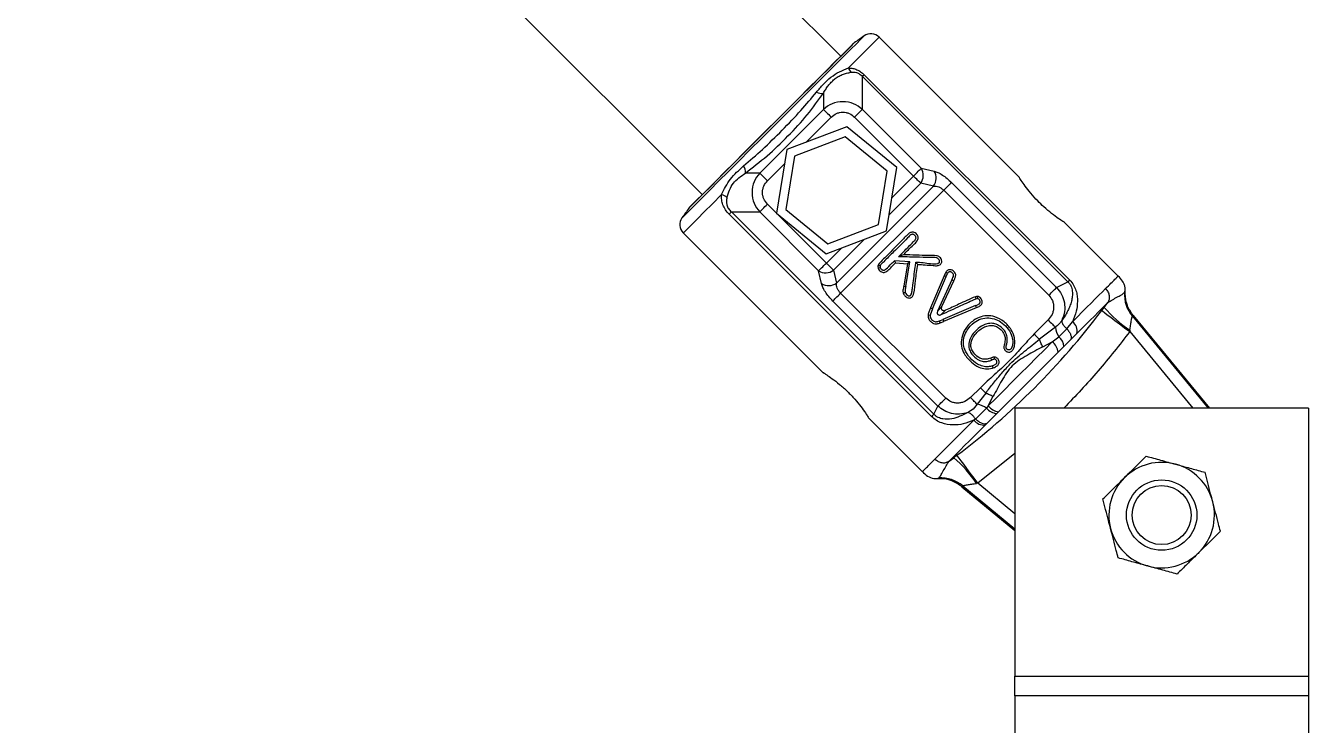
# Model space of a CAD drawing. Header units: millimetres. Extents: x 0 to 42050, y 0 to 29700.
# Drawn here: x 25363 to 26251, y 19975 to 20460 of the extents above; entities that cross this region are included whole.
import ezdxf

# ---------------------------------------------------------------- set-up
doc = ezdxf.new("R2010")
doc.units = ezdxf.units.MM
doc.header["$LTSCALE"] = 50
doc.layers.add('KVC', color=7, linetype='Continuous')
doc.layers.add('unovics', color=7, linetype='Continuous')

msp = doc.modelspace()

# ---------------------------------------------------------------- linework, layer by layer
at = {"layer": 'KVC', "color": 3, "linetype": 'Continuous', "lineweight": 25}
for p, q in [((25927.26, 20438.84), (25460.44, 20905.66)), ((25363.29, 20811.06), (25831.39, 20342.97))]:
    msp.add_line(p, q, dxfattribs=at)
at = {"layer": 'unovics', "color": 3}
for p, q in [((25935.06, 20446.64), (25933.49, 20445.08)), ((25934.27, 20443.72), (25938, 20447.46)), ((25934.54, 20445.97), (25936.06, 20447.5)), ((25935.58, 20447.16), (25935.06, 20446.64)), ((25936.06, 20447.5), (25936.57, 20448.01)), ((25938, 20447.46), (25940.79, 20450.24)), ((25940.79, 20450.24), (25942.59, 20452.04)), ((25942.59, 20452.04), (25943.36, 20452.82)), ((25943.36, 20452.82), (25943.39, 20452.85)), ((25947.78, 20445.93), (25950.88, 20449.03)), ((25950.88, 20449.03), (25952.88, 20451.03)), ((25952.88, 20451.03), (25953.74, 20451.89)), ((25953.74, 20451.89), (25953.78, 20451.93)), ((26050.83, 20354.88), (25953.78, 20451.93)), ((25927.39, 20438.97), (25922.96, 20434.55)), ((25924.22, 20433.67), (25929.65, 20439.1)), ((25924.27, 20435.7), (25928.59, 20440.02)), ((25930.92, 20442.51), (25927.39, 20438.97)), ((25928.59, 20440.02), (25932.03, 20443.47)), ((25929.65, 20439.1), (25934.27, 20443.72)), ((25933.49, 20445.08), (25930.92, 20442.51)), ((25932.03, 20443.47), (25934.54, 20445.97)), ((25938.51, 20436.66), (25943.63, 20441.78)), ((25943.63, 20441.78), (25947.78, 20445.93)), ((25917.72, 20429.31), (25911.77, 20423.35)), ((25913.31, 20424.75), (25919.14, 20430.58)), ((25922.96, 20434.55), (25917.72, 20429.31)), ((25918.07, 20427.53), (25924.22, 20433.67)), ((25919.14, 20430.58), (25924.27, 20435.7)), ((25932.49, 20430.64), (25938.51, 20436.66)), ((25904.03, 20413.49), (25911.31, 20420.76)), ((25911.77, 20423.35), (25905.2, 20416.79)), ((25906.87, 20418.31), (25913.31, 20424.75)), ((25911.31, 20420.76), (25918.07, 20427.53)), ((25942.17, 20401.98), (25942.17, 20424.78)), ((26084.42, 20282.53), (25942.17, 20424.78)), ((25943.36, 20425.98), (26085.62, 20283.72)), ((25892.65, 20404.09), (25899.94, 20411.38)), ((25896.37, 20405.82), (25904.03, 20413.49)), ((25905.2, 20416.79), (25898.16, 20409.75)), ((25899.94, 20411.38), (25906.87, 20418.31)), ((25915.2, 20413.15), (25915.2, 20401.98)), ((25890.77, 20402.35), (25883.16, 20394.74)), ((25885.12, 20396.55), (25892.65, 20404.09)), ((25888.44, 20397.9), (25896.37, 20405.82)), ((25898.16, 20409.75), (25890.77, 20402.35)), ((25915.2, 20401.98), (25871.12, 20357.9)), ((25883.16, 20394.74), (25875.48, 20387.07)), ((25877.48, 20388.92), (25885.12, 20396.55)), ((25880.39, 20389.84), (25888.44, 20397.9)), ((25903.13, 20379.13), (25920.59, 20396.58)), ((25915.2, 20401.98), (25915.56, 20401.62)), ((25915.56, 20401.62), (25916.04, 20401.14)), ((25916.04, 20401.14), (25916.62, 20400.55)), ((25916.62, 20400.55), (25917.3, 20399.88)), ((25917.3, 20399.88), (25918.05, 20399.12)), ((25918.05, 20399.12), (25918.86, 20398.31)), ((25918.86, 20398.31), (25919.72, 20397.46)), ((25919.72, 20397.46), (25920.59, 20396.58)), ((25937.65, 20397.46), (25936.77, 20396.58)), ((25936.77, 20396.58), (25977.55, 20355.81)), ((25938.5, 20398.31), (25937.65, 20397.46)), ((25939.31, 20399.12), (25938.5, 20398.31)), ((25940.07, 20399.88), (25939.31, 20399.12)), ((25940.74, 20400.55), (25940.07, 20399.88)), ((25941.33, 20401.14), (25940.74, 20400.55)), ((25941.81, 20401.62), (25941.33, 20401.14)), ((25942.17, 20401.98), (25941.81, 20401.62)), ((25982.94, 20361.2), (25942.17, 20401.98)), ((25875.48, 20387.07), (25867.88, 20379.46)), ((25869.88, 20381.32), (25877.48, 20388.92)), ((25872.33, 20381.78), (25880.39, 20389.84)), ((25867.88, 20379.46), (25860.48, 20372.06)), ((25862.46, 20373.89), (25869.88, 20381.32)), ((25864.4, 20373.86), (25872.33, 20381.78)), ((25848.63, 20360.07), (25855.33, 20366.77)), ((25860.48, 20372.06), (25853.44, 20365.02)), ((25855.33, 20366.77), (25862.46, 20373.89)), ((25856.74, 20366.2), (25864.4, 20373.86)), ((25846.88, 20358.46), (25840.92, 20352.5)), ((25842.48, 20353.92), (25848.63, 20360.07)), ((25842.7, 20352.15), (25849.47, 20358.92)), ((25853.44, 20365.02), (25846.88, 20358.46)), ((25849.47, 20358.92), (25856.74, 20366.2)), ((25871.12, 20357.9), (25861.23, 20357.9)), ((25871.48, 20357.54), (25871.12, 20357.9)), ((25876.51, 20352.51), (25888.21, 20364.2)), ((25979.28, 20357.53), (25980.09, 20358.35)), ((25980.09, 20358.35), (25980.84, 20359.1)), ((25980.84, 20359.1), (25981.52, 20359.78)), ((25981.52, 20359.78), (25982.1, 20360.36)), ((25982.1, 20360.36), (25982.58, 20360.84)), ((25982.58, 20360.84), (25982.94, 20361.2)), ((25982.94, 20361.2), (25991.81, 20359.19)), ((25840.92, 20352.5), (25835.68, 20347.26)), ((25836.55, 20346.01), (25842.7, 20352.15)), ((25836.99, 20348.43), (25842.48, 20353.92)), ((25871.96, 20357.06), (25871.48, 20357.54)), ((25872.54, 20356.48), (25871.96, 20357.06)), ((25873.22, 20355.8), (25872.54, 20356.48)), ((25873.98, 20355.05), (25873.22, 20355.8)), ((25874.79, 20354.23), (25873.98, 20355.05)), ((25875.64, 20353.38), (25874.79, 20354.23)), ((25876.51, 20352.51), (25875.64, 20353.38)), ((25924.27, 20281.71), (25991.38, 20348.83)), ((25960.62, 20328.94), (25982.52, 20350.83)), ((25977.55, 20355.81), (25962.55, 20340.81)), ((25977.55, 20355.81), (25978.42, 20356.68)), ((25978.3, 20355.06), (25977.55, 20355.81)), ((25979.04, 20354.32), (25978.3, 20355.06)), ((25978.42, 20356.68), (25979.28, 20357.53)), ((25979.75, 20353.61), (25979.04, 20354.32)), ((25980.42, 20352.94), (25979.75, 20353.61)), ((25981.04, 20352.31), (25980.42, 20352.94)), ((25981.61, 20351.75), (25981.04, 20352.31)), ((25982.1, 20351.25), (25981.61, 20351.75)), ((25982.52, 20350.83), (25982.1, 20351.25)), ((25991.38, 20348.83), (25982.52, 20350.83)), ((26001.74, 20349.24), (26000.98, 20348.48)), ((26002.41, 20349.91), (26001.74, 20349.24)), ((26003, 20350.5), (26002.41, 20349.91)), ((26003.48, 20350.98), (26003, 20350.5)), ((26003.84, 20351.34), (26003.48, 20350.98)), ((26003.84, 20351.34), (26076.55, 20278.63)), ((25826.5, 20335.96), (25831.12, 20340.58)), ((25831.25, 20342.84), (25827.72, 20339.3)), ((25828.37, 20339.8), (25832.26, 20343.69)), ((25831.12, 20340.58), (25836.55, 20346.01)), ((25835.68, 20347.26), (25831.25, 20342.84)), ((25832.26, 20343.69), (25836.99, 20348.43)), ((25838.43, 20336.58), (25844.8, 20342.95)), ((25998.44, 20345.94), (25927.15, 20274.65)), ((25999.32, 20346.82), (25998.44, 20345.94)), ((25998.44, 20345.94), (26071.16, 20273.23)), ((26000.17, 20347.67), (25999.32, 20346.82)), ((26000.98, 20348.48), (26000.17, 20347.67)), ((25819.98, 20329.44), (25822.77, 20332.22)), ((25822.22, 20333.66), (25822.35, 20333.79)), ((25822.35, 20333.79), (25823.37, 20334.8)), ((25822.77, 20332.22), (25826.5, 20335.96)), ((25823.59, 20335.17), (25823.06, 20334.65)), ((25823.37, 20334.8), (25825.38, 20336.82)), ((25825.15, 20336.73), (25823.59, 20335.17)), ((25827.72, 20339.3), (25825.15, 20336.73)), ((25825.38, 20336.82), (25828.37, 20339.8)), ((25832.8, 20330.95), (25838.43, 20336.58)), ((25871.12, 20330.93), (25871.48, 20331.29)), ((25871.48, 20331.29), (25871.96, 20331.77)), ((25871.96, 20331.77), (25872.54, 20332.35)), ((25872.54, 20332.35), (25873.22, 20333.03)), ((25873.22, 20333.03), (25873.98, 20333.78)), ((25873.98, 20333.78), (25874.79, 20334.6)), ((25874.79, 20334.6), (25875.64, 20335.45)), ((25875.64, 20335.45), (25876.51, 20336.32)), ((25882.69, 20330.15), (25876.51, 20336.32)), ((25817.38, 20326.83), (25817.41, 20326.86)), ((25817.41, 20326.86), (25818.19, 20327.64)), ((25818.19, 20327.64), (25819.98, 20329.44)), ((25821.17, 20319.32), (25824.11, 20322.26)), ((25824.11, 20322.26), (25828, 20326.16)), ((25828, 20326.16), (25832.8, 20330.95)), ((25849.98, 20329.38), (25850.23, 20329.64)), ((25990.09, 20189.27), (25849.98, 20329.38)), ((25850.23, 20329.64), (25850.47, 20329.87)), ((25850.47, 20329.87), (25850.69, 20330.09)), ((25850.69, 20330.09), (25850.89, 20330.3)), ((25850.89, 20330.3), (25851.08, 20330.48)), ((25851.08, 20330.48), (25851.24, 20330.65)), ((25851.24, 20330.65), (25851.39, 20330.8)), ((25851.39, 20330.8), (25851.52, 20330.93)), ((25851.52, 20330.93), (25871.12, 20330.93)), ((25851.52, 20330.93), (25991.63, 20190.82)), ((25871.12, 20330.93), (25911.9, 20290.15)), ((25917.29, 20295.55), (25882.92, 20329.91)), ((26119.17, 20286.54), (26082.09, 20323.62)), ((25818.3, 20316.45), (25818.36, 20316.51)), ((25818.3, 20316.45), (25915.35, 20219.4)), ((25818.36, 20316.51), (25819.25, 20317.4)), ((25819.25, 20317.4), (25821.17, 20319.32)), ((25927.7, 20305.95), (25917.29, 20295.55)), ((25922.26, 20290.58), (25943.72, 20312.04)), ((25911.9, 20290.15), (25912.26, 20290.51)), ((25913.9, 20281.29), (25911.9, 20290.15)), ((25912.26, 20290.51), (25912.74, 20290.99)), ((25912.74, 20290.99), (25913.32, 20291.58)), ((25913.32, 20291.58), (25914, 20292.25)), ((25914, 20292.25), (25914.75, 20293.01)), ((25914.75, 20293.01), (25915.56, 20293.82)), ((25915.56, 20293.82), (25916.42, 20294.67)), ((25916.42, 20294.67), (25917.29, 20295.55)), ((25917.29, 20295.55), (25918.04, 20294.8)), ((25918.04, 20294.8), (25918.78, 20294.06)), ((25918.78, 20294.06), (25919.49, 20293.35)), ((25919.49, 20293.35), (25920.16, 20292.68)), ((25920.16, 20292.68), (25920.78, 20292.05)), ((25920.78, 20292.05), (25921.35, 20291.49)), ((25921.35, 20291.49), (25921.84, 20290.99)), ((25921.84, 20290.99), (25922.26, 20290.58)), ((25922.26, 20290.58), (25924.27, 20281.71)), ((26075.71, 20277.79), (26076.19, 20278.27)), ((26076.19, 20278.27), (26076.55, 20278.63)), ((26076.55, 20278.63), (26084.42, 20282.53)), ((26084.53, 20282.63), (26084.42, 20282.53)), ((26084.65, 20282.75), (26084.53, 20282.63)), ((26084.78, 20282.88), (26084.65, 20282.75)), ((26084.92, 20283.03), (26084.78, 20282.88)), ((26085.08, 20283.18), (26084.92, 20283.03)), ((26085.25, 20283.35), (26085.08, 20283.18)), ((26085.43, 20283.53), (26085.25, 20283.35)), ((26085.62, 20283.72), (26085.43, 20283.53)), ((26108.23, 20275.64), (26110.41, 20277.81)), ((25921.76, 20269.26), (25922.12, 20269.62)), ((25994.47, 20196.55), (25921.76, 20269.26)), ((25922.12, 20269.62), (25922.6, 20270.1)), ((25922.6, 20270.1), (25923.18, 20270.68)), ((25923.18, 20270.68), (25923.86, 20271.36)), ((25923.86, 20271.36), (25924.61, 20272.11)), ((25924.61, 20272.11), (25925.43, 20272.93)), ((25925.43, 20272.93), (25926.28, 20273.78)), ((25926.28, 20273.78), (25927.15, 20274.65)), ((25999.86, 20201.94), (25927.15, 20274.65)), ((26071.16, 20273.23), (26072.03, 20274.11)), ((26072.03, 20274.11), (26072.88, 20274.96)), ((26072.88, 20274.96), (26073.69, 20275.77)), ((26073.69, 20275.77), (26074.45, 20276.53)), ((26074.45, 20276.53), (26075.13, 20277.2)), ((26075.13, 20277.2), (26075.71, 20277.79)), ((26100.46, 20267.86), (26103.25, 20270.66)), ((26103.25, 20270.66), (26105.85, 20273.25)), ((26105.85, 20273.25), (26108.23, 20275.64)), ((26123.44, 20275.22), (26124.06, 20276.03)), ((26091, 20258.4), (26094.32, 20261.72)), ((26094.32, 20261.72), (26097.48, 20264.88)), ((26097.48, 20264.88), (26100.46, 20267.86)), ((26102.67, 20258.86), (26105.27, 20261.46)), ((26105.27, 20261.46), (26107.68, 20263.87)), ((26107.68, 20263.87), (26109.9, 20266.1)), ((26107.79, 20262.65), (26109.46, 20264.86)), ((26107.79, 20262.65), (26108.44, 20262.17)), ((26108.44, 20262.17), (26109.73, 20261.2)), ((26109.46, 20264.86), (26111.92, 20268.12)), ((26109.73, 20261.2), (26111.62, 20259.78)), ((26109.9, 20266.1), (26111.92, 20268.12)), ((26070.69, 20256.14), (26060.99, 20246.44)), ((26070.69, 20256.14), (26071.46, 20255.37)), ((26071.46, 20255.37), (26072.21, 20254.61)), ((26072.21, 20254.61), (26072.94, 20253.89)), ((26072.94, 20253.89), (26073.63, 20253.2)), ((26073.63, 20253.2), (26074.26, 20252.57)), ((26074.26, 20252.57), (26074.83, 20252)), ((26074.83, 20252), (26075.32, 20251.5)), ((26075.32, 20251.5), (26075.74, 20251.09)), ((26083.74, 20249.94), (26087.52, 20254.93)), ((26087.52, 20254.93), (26091, 20258.4)), ((26093.86, 20250.05), (26096.95, 20253.14)), ((26096.95, 20253.14), (26099.89, 20256.08)), ((26099.89, 20256.08), (26102.67, 20258.86)), ((26111.62, 20259.78), (26114.04, 20257.96)), ((26114.04, 20257.96), (26116.91, 20255.8)), ((26116.91, 20255.8), (26120.13, 20253.38)), ((26120.13, 20253.38), (26123.6, 20250.77)), ((26129.57, 20259.13), (26128.97, 20258.65)), ((26128.97, 20258.65), (26181.37, 20195.07)), ((26129.57, 20259.13), (26182.37, 20195.07)), ((26060.99, 20246.44), (26061.5, 20245.94)), ((26061.5, 20245.94), (26062, 20245.43)), ((26062, 20245.43), (26062.49, 20244.94)), ((26062.49, 20244.94), (26062.97, 20244.46)), ((26062.97, 20244.46), (26063.44, 20243.99)), ((26063.44, 20243.99), (26063.89, 20243.54)), ((26063.89, 20243.54), (26064.31, 20243.12)), ((26064.31, 20243.12), (26064.71, 20242.72)), ((26075.74, 20251.09), (26064.71, 20242.72)), ((26073.55, 20240.95), (26078.14, 20244.49)), ((26078.14, 20244.49), (26083.74, 20249.94)), ((26086.45, 20242.67), (26081.52, 20237.73)), ((26090.63, 20246.82), (26086.45, 20242.67)), ((26090.63, 20246.82), (26093.86, 20250.05)), ((26123.6, 20250.77), (26127.19, 20248.07)), ((26127.3, 20249.04), (26127.19, 20248.07)), ((26127.19, 20248.07), (26170.87, 20195.07)), ((26068.15, 20235.56), (26062.63, 20230.04)), ((26066.98, 20237.55), (26073.55, 20240.95)), ((26073.55, 20240.95), (26068.15, 20235.56)), ((26077.62, 20233.81), (26072.6, 20228.79)), ((26077.62, 20233.81), (26081.52, 20237.73)), ((26062.63, 20230.04), (26057.04, 20224.45)), ((26072.6, 20228.79), (26067.46, 20223.66)), ((26051.41, 20218.82), (26045.78, 20213.18)), ((26057.04, 20224.45), (26051.41, 20218.82)), ((26062.26, 20218.45), (26057.02, 20213.21)), ((26067.46, 20223.66), (26062.26, 20218.45)), ((26023.79, 20209.23), (26016.96, 20202.41)), ((26024.29, 20208.73), (26023.79, 20209.23)), ((26024.79, 20208.23), (26024.29, 20208.73)), ((26025.29, 20207.73), (26024.79, 20208.23)), ((26025.77, 20207.25), (26025.29, 20207.73)), ((26026.23, 20206.79), (26025.77, 20207.25)), ((26040.19, 20207.59), (26034.67, 20202.08)), ((26045.78, 20213.18), (26040.19, 20207.59)), ((26051.78, 20207.97), (26046.57, 20202.76)), ((26057.02, 20213.21), (26051.78, 20207.97)), ((25995.31, 20197.39), (25995.89, 20197.97)), ((25995.89, 20197.97), (25996.57, 20198.65)), ((25996.57, 20198.65), (25997.32, 20199.4)), ((25997.32, 20199.4), (25998.14, 20200.21)), ((25998.14, 20200.21), (25998.99, 20201.07)), ((25998.99, 20201.07), (25999.86, 20201.94)), ((26017.65, 20201.72), (26016.96, 20202.41)), ((26018.32, 20201.05), (26017.65, 20201.72)), ((26018.98, 20200.39), (26018.32, 20201.05)), ((26019.61, 20199.76), (26018.98, 20200.39)), ((26020.2, 20199.17), (26019.61, 20199.76)), ((26020.74, 20198.63), (26020.2, 20199.17)), ((26021.23, 20198.14), (26020.74, 20198.63)), ((26021.66, 20197.71), (26021.23, 20198.14)), ((26027.51, 20205.51), (26021.66, 20197.71)), ((26026.68, 20206.34), (26026.23, 20206.79)), ((26027.11, 20205.91), (26026.68, 20206.34)), ((26027.51, 20205.51), (26027.11, 20205.91)), ((26029.27, 20196.68), (26032.68, 20203.25)), ((26034.67, 20202.08), (26029.27, 20196.68)), ((26046.57, 20202.76), (26041.44, 20197.63)), ((25990.34, 20189.53), (25990.09, 20189.27)), ((25990.58, 20189.76), (25990.34, 20189.53)), ((25990.8, 20189.98), (25990.58, 20189.76)), ((25991, 20190.19), (25990.8, 20189.98)), ((25991.19, 20190.37), (25991, 20190.19)), ((25991.35, 20190.54), (25991.19, 20190.37)), ((25991.5, 20190.69), (25991.35, 20190.54)), ((25991.63, 20190.82), (25991.5, 20190.69)), ((25991.63, 20190.82), (25994.47, 20196.55)), ((25994.47, 20196.55), (25994.83, 20196.91)), ((25994.83, 20196.91), (25995.31, 20197.39)), ((26015.13, 20192.06), (26015.12, 20192.05)), ((26015.12, 20192.05), (26015.12, 20192.05)), ((26015.12, 20192.05), (26015.12, 20192.05)), ((26015.12, 20192.05), (26015.12, 20192.05)), ((26015.12, 20192.05), (26015.12, 20192.05)), ((26015.15, 20192.07), (26015.13, 20192.06)), ((26015.24, 20192.11), (26015.15, 20192.07)), ((26015.6, 20192.3), (26015.24, 20192.11)), ((26017, 20193.13), (26015.6, 20192.3)), ((26018.73, 20194.45), (26017, 20193.13)), ((26021.66, 20197.71), (26018.73, 20194.45)), ((26020.43, 20187.54), (26028.11, 20195.14)), ((26035.11, 20191.3), (26028.09, 20184.28)), ((26029.27, 20196.68), (26028.11, 20195.14)), ((26035.11, 20191.3), (26036.41, 20192.61)), ((26041.44, 20197.63), (26036.41, 20192.61)), ((25946.61, 20188.14), (25983.69, 20151.06)), ((26011.29, 20178.7), (26015.24, 20182.65)), ((26015.24, 20182.65), (26019.37, 20186.77)), ((26020.43, 20187.54), (26019.37, 20186.77)), ((26023.35, 20179.55), (26027.19, 20183.39)), ((26027.19, 20183.39), (26028.09, 20184.28)), ((26000.72, 20168.13), (26004.02, 20171.42)), ((26004.02, 20171.42), (26007.54, 20174.95)), ((26007.54, 20174.95), (26011.29, 20178.7)), ((26012.91, 20169.1), (26016.19, 20172.38)), ((26016.19, 20172.38), (26019.68, 20175.87)), ((26019.68, 20175.87), (26023.35, 20179.55)), ((25994.91, 20162.31), (25997.68, 20165.09)), ((25997.68, 20165.09), (26000.72, 20168.13)), ((26004.43, 20160.62), (26007.01, 20163.2)), ((26007.01, 20163.2), (26009.84, 20166.04)), ((26009.84, 20166.04), (26012.91, 20169.1)), ((26047.76, 20163.65), (26022.15, 20143.04)), ((25992.41, 20159.82), (25994.91, 20162.31)), ((26002.11, 20158.3), (26005.36, 20160.77)), ((26002.11, 20158.3), (26004.43, 20160.62)), ((26005.36, 20160.77), (26007.57, 20162.43)), ((26008.06, 20161.79), (26007.57, 20162.43)), ((26009.03, 20160.5), (26008.06, 20161.79)), ((26010.45, 20158.61), (26009.03, 20160.5)), ((26012.27, 20156.19), (26010.45, 20158.61)), ((26014.43, 20153.32), (26012.27, 20156.19)), ((25994.2, 20146.17), (25995, 20146.78)), ((26016.85, 20150.09), (26014.43, 20153.32)), ((26019.46, 20146.63), (26016.85, 20150.09)), ((26022.15, 20143.04), (26019.46, 20146.63)), ((26011.58, 20141.25), (26011.1, 20140.65)), ((26011.1, 20140.65), (26047.76, 20110.44)), ((26011.58, 20141.25), (26047.76, 20111.44)), ((26022.15, 20143.04), (26021.18, 20142.93)), ((26047.76, 20121.94), (26022.15, 20143.04))]:
    msp.add_line(p, q, dxfattribs=at)
at = {"layer": 'unovics', "color": 4}
for p, q in [((25931.44, 20389.87), (25889.81, 20374.07)), ((25965.94, 20361.72), (25931.44, 20389.87)), ((25930.31, 20382.93), (25895.26, 20369.62)), ((25959.37, 20359.22), (25930.31, 20382.93)), ((25889.81, 20374.07), (25882.68, 20330.11)), ((25895.26, 20369.62), (25889.25, 20332.61)), ((25953.36, 20322.21), (25959.37, 20359.22)), ((25958.81, 20317.76), (25965.94, 20361.72)), ((25889.25, 20332.61), (25918.31, 20308.9)), ((25882.68, 20330.11), (25917.18, 20301.96)), ((25918.31, 20308.9), (25953.36, 20322.21)), ((25917.18, 20301.96), (25958.81, 20317.76))]:
    msp.add_line(p, q, dxfattribs=at)
at = {"layer": 'unovics'}
for p, q in [((25964.43, 20297.19), (25965, 20295.67)), ((25975.1, 20296.45), (25964.43, 20297.19)), ((25965, 20295.67), (25973.38, 20295.09)), ((25968.16, 20300.33), (25967.18, 20299.94)), ((25969.14, 20300.72), (25968.16, 20300.33)), ((25970.66, 20301.33), (25969.14, 20300.72)), ((25972.25, 20279.3), (25975.1, 20296.45)), ((25975.1, 20296.45), (25973.38, 20295.09)), ((25953.11, 20292), (25954.52, 20292.45)), ((25973.38, 20295.09), (25970.8, 20279.58)), ((25998.79, 20286.76), (25989.31, 20264.42)), ((26000.14, 20286.17), (25998.79, 20286.76)), ((26001.18, 20288.39), (25999.91, 20289.16)), ((26000.14, 20286.17), (26001.18, 20288.39)), ((25970.8, 20279.58), (25972.25, 20279.3)), ((25990.67, 20263.83), (26000.14, 20286.17)), ((26004.1, 20283.89), (25994.21, 20262.32)), ((25997.22, 20265.34), (26005.44, 20283.27)), ((26005.44, 20283.27), (26004.1, 20283.89)), ((26020.82, 20270.87), (26020.34, 20272.22)), ((26021.84, 20270.91), (26022.05, 20272.36)), ((25990.67, 20263.83), (25989.08, 20259.46)), ((25989.31, 20264.42), (25990.67, 20263.83)), ((25994.21, 20262.32), (25997.22, 20265.34)), ((25996.72, 20259.82), (25999.73, 20262.83)), ((26020.54, 20266.06), (25997.95, 20256.54)), ((25998.54, 20255.19), (26021.12, 20264.7)), ((26021.12, 20264.7), (26020.54, 20266.06)), ((25987.62, 20259.69), (25989.08, 20259.46)), ((25995.53, 20255.5), (25997.96, 20256.53)), ((25996.09, 20254.13), (25995.53, 20255.5)), ((25996.09, 20254.13), (25998.55, 20255.18)), ((25997.95, 20256.54), (25998.54, 20255.19)), ((26032.53, 20223.63), (26032.27, 20224.33)), ((26032.78, 20222.94), (26032.53, 20223.63))]:
    msp.add_line(p, q, dxfattribs=at)
at = {"layer": 'unovics', "color": 2}
for p, q in [((26250.72, 20195.07), (26047.76, 20195.07)), ((26047.76, 20195.07), (26047.76, 20009.52)), ((26250.72, 20195.07), (26250.72, 20009.52)), ((26047.76, 20009.52), (26250.72, 20009.52)), ((26047.76, 19995.78), (26047.76, 20009.52)), ((26250.72, 20009.52), (26250.72, 19995.78)), ((26250.72, 19995.78), (26047.76, 19995.78)), ((26047.76, 19995.78), (26047.76, 19499.85)), ((26250.72, 19995.78), (26250.72, 19499.85))]:
    msp.add_line(p, q, dxfattribs=at)
at = {"layer": 'unovics', "color": 4}
for radius in [24.36, 20.44]:
    msp.add_circle((26149.24, 20120.99), radius, dxfattribs=at)
at = {"layer": 'unovics', "color": 3}
for centre, radius, start, end in [((25941.32, 20441.42), 8.12, 125.83085, 135), ((26233.61, 20036.62), 507.42, 124.88586, 125.83085), ((25948.04, 20446.19), 8.12, 45, 124.88586), ((25940.2, 20433.06), 8.08, 197.41515, 222.20455), ((25774.88, 20593.27), 237.43, 314.79613, 315.20387), ((25913.89, 20421.05), 8.01, 244.11627, 279.36184), ((25852.51, 20358.35), 8.74, 357.07549, 30.77801), ((25975.11, 20356.33), 9.22, 323.43534, 31.89196), ((25983.98, 20354.32), 9.22, 323.43519, 31.89211), ((25842.28, 20334.39), 8.92, 46.58849, 73.60794), ((26233.61, 20036.62), 507.42, 144.16915, 145.11414), ((25828.8, 20328.9), 8.12, 135, 144.16915), ((25824.04, 20322.19), 8.12, 145.11414, 225), ((25916.77, 20297.98), 9.22, 238.10844, 306.56421), ((25918.78, 20289.12), 9.22, 238.10844, 306.56421), ((26147.81, 20274.15), 24.39, 177.46325, 219.44729), ((25703.8, 20566.43), 505.46, 306.94039, 323.05961), ((26175.47, 20321.34), 86.87, 220.5493, 236.32528), ((26082.53, 20248.37), 8.25, 349.17877, 52.71586), ((26089.68, 20252.44), 14.01, 185.53012, 214.56102), ((26072.45, 20237.42), 9.08, 1.9682, 51.13912), ((26067.08, 20232.53), 10.62, 6.92169, 52.47311), ((26018.52, 20180.43), 17.57, 56.90517, 79.70093), ((26036.06, 20201.33), 10.07, 217.90805, 264.58632), ((26037.69, 20203.14), 10.61, 217.52086, 263.08529), ((26026.26, 20191.97), 8.63, 217.0071, 276.20885), ((25948.87, 20094.75), 86.89, 33.6768, 49.44891), ((25996.08, 20122.42), 24.39, 50.55333, 92.53205)]:
    msp.add_arc(centre, radius, start, end, dxfattribs=at)
at = {"layer": 'unovics', "color": 4}
for start, end in [(74.64743, 134.64743), (14.64743, 74.64743), (134.64743, 194.64743), (314.64743, 14.64743), (194.64743, 254.64743), (254.64743, 314.64743)]:
    msp.add_arc((26149.24, 20120.99), 36.53, start, end, dxfattribs=at)
at = {"layer": 'unovics'}
for centre, start_param, end_param in [((26021.46, 20268.66), -0.172802, 0.316979), ((26021.46, 20267.18), -0.110267, 0.178001)]:
    msp.add_ellipse(centre, major_axis=(-0.02, 3.75), ratio=0.939502, start_param=start_param, end_param=end_param, dxfattribs=at)
at = {"layer": 'unovics', "color": 3}
for points, knots in [([(25910.4, 20413.84), (25911.97, 20415.72), (25915.12, 20419.45), (25920.32, 20424.31), (25926.34, 20428.29), (25930.44, 20429.86), (25932.49, 20430.64)], [0, 0, 0, 0, 0.2506, 0.50049, 0.750004, 1, 1, 1, 1]), ([(25932.49, 20430.64), (25933.51, 20430.59), (25935.45, 20430.48), (25938.35, 20429.56), (25941.05, 20428.08), (25942.59, 20426.68), (25943.36, 20425.98)], [0, 0, 0, 0, 0.276855, 0.526414, 0.762164, 1, 1, 1, 1]), ([(25915.2, 20413.15), (25915.72, 20414.05), (25916.76, 20415.84), (25918.55, 20418.4), (25920.53, 20420.76), (25922.79, 20422.89), (25925.36, 20424.69), (25928.27, 20426.1), (25931.29, 20427.11), (25933.24, 20427.46), (25934.21, 20427.63)], [0, 0, 0, 0, 0.125649, 0.251123, 0.383957, 0.500228, 0.624369, 0.749078, 0.874351, 1, 1, 1, 1]), ([(25934.21, 20427.63), (25934.89, 20427.7), (25936.14, 20427.83), (25938.2, 20427.49), (25940.33, 20426.54), (25941.56, 20425.37), (25942.17, 20424.78)], [0, 0, 0, 0, 0.272389, 0.49987, 0.749408, 1, 1, 1, 1]), ([(25860.01, 20362.82), (25864.34, 20366.56), (25873.23, 20374.25), (25886.73, 20387.46), (25899.62, 20400.96), (25906.9, 20409.66), (25910.4, 20413.84)], [0, 0, 0, 0, 0.244447, 0.50294, 0.760792, 1, 1, 1, 1]), ([(25861.23, 20357.9), (25866.25, 20361.73), (25876.28, 20369.39), (25890.87, 20383.4), (25904.5, 20398.22), (25911.63, 20408.17), (25915.2, 20413.15)], [0, 0, 0, 0, 0.2502612, 0.5004693, 0.7502802, 1, 1, 1, 1]), ([(25942.17, 20401.98), (25940.24, 20403.42), (25936.26, 20406.38), (25928.68, 20407.72), (25921.1, 20406.38), (25917.13, 20403.42), (25915.2, 20401.98)], [0, 0, 0, 0, 0.242976, 0.5, 0.757024, 1, 1, 1, 1]), ([(25920.59, 20396.58), (25921.74, 20397.53), (25923.49, 20398.96), (25926.39, 20399.88), (25928.68, 20400.13), (25930.98, 20399.88), (25933.87, 20398.96), (25935.63, 20397.53), (25936.77, 20396.58)], [0, 0, 0, 0, 0.244676, 0.372848, 0.500001, 0.627017, 0.755324, 1, 1, 1, 1]), ([(25844.8, 20342.95), (25846.6, 20346.64), (25850.21, 20354.03), (25856.74, 20359.89), (25860.01, 20362.82)], [0, 0, 0, 0, 0.4994439, 1, 1, 1, 1]), ([(25848.41, 20340.87), (25849.6, 20344.4), (25851.98, 20351.48), (25858.15, 20355.76), (25861.23, 20357.9)], [0, 0, 0, 0, 0.499107, 1, 1, 1, 1]), ([(25871.12, 20357.9), (25869.68, 20355.97), (25866.72, 20352), (25865.38, 20344.42), (25866.72, 20336.83), (25869.68, 20332.86), (25871.12, 20330.93)], [0, 0, 0, 0, 0.242968, 0.5, 0.757032, 1, 1, 1, 1]), ([(25991.81, 20359.19), (25992.66, 20358.94), (25994.37, 20358.42), (25997.49, 20356.63), (26000.76, 20354.26), (26002.83, 20352.3), (26003.84, 20351.34)], [0, 0, 0, 0, 0.250979, 0.5066717, 0.7586526, 1, 1, 1, 1]), ([(25876.51, 20336.32), (25875.57, 20337.47), (25874.13, 20339.22), (25873.22, 20342.12), (25872.97, 20344.41), (25873.22, 20346.71), (25874.13, 20349.61), (25875.57, 20351.36), (25876.51, 20352.51)], [0, 0, 0, 0, 0.244675, 0.372858, 0.5, 0.627025, 0.755325, 1, 1, 1, 1]), ([(25991.38, 20348.83), (25991.99, 20348.85), (25993.11, 20348.88), (25995.01, 20348.33), (25996.84, 20347.38), (25997.92, 20346.41), (25998.44, 20345.94)], [0, 0, 0, 0, 0.280404, 0.523992, 0.768667, 1, 1, 1, 1]), ([(26063.46, 20338.54), (26061.79, 20340.35), (26058.45, 20343.96), (26054.58, 20349.1), (26051.93, 20352.98), (26050.63, 20355.06), (26050.74, 20354.89), (26050.78, 20354.83)], [0, 0, 0, 0, 0.221371, 0.442583, 0.667681, 0.893947, 1, 1, 1, 1]), ([(25849.98, 20329.38), (25849.08, 20330.38), (25847.3, 20332.37), (25845.62, 20335.83), (25844.73, 20339.4), (25844.77, 20341.73), (25844.8, 20342.95)], [0, 0, 0, 0, 0.250937, 0.499242, 0.738391, 1, 1, 1, 1]), ([(25848.41, 20340.87), (25848.27, 20340.01), (25848.01, 20338.42), (25848.32, 20335.83), (25849.4, 20333.16), (25850.81, 20331.67), (25851.52, 20330.93)], [0, 0, 0, 0, 0.27278, 0.500434, 0.749869, 1, 1, 1, 1]), ([(26082.07, 20323.6), (26082.11, 20323.57), (26082.45, 20323.36), (26081.06, 20324.22), (26077.96, 20326.24), (26073.19, 20329.7), (26068.06, 20333.96), (26064.86, 20337.15), (26063.46, 20338.54)], [0, 0, 0, 0, 0.024593, 0.224982, 0.425906, 0.631518, 0.839043, 1, 1, 1, 1]), ([(25921.76, 20269.26), (25920.8, 20270.27), (25918.84, 20272.34), (25916.46, 20275.6), (25914.68, 20278.73), (25914.16, 20280.44), (25913.9, 20281.29)], [0, 0, 0, 0, 0.241353, 0.493344, 0.749029, 1, 1, 1, 1]), ([(25927.15, 20274.65), (25926.68, 20275.18), (25925.72, 20276.26), (25924.77, 20278.09), (25924.22, 20279.98), (25924.25, 20281.11), (25924.27, 20281.71)], [0, 0, 0, 0, 0.23135, 0.476004, 0.719579, 1, 1, 1, 1]), ([(26076.55, 20278.63), (26077.81, 20277.09), (26080.36, 20273.96), (26082.18, 20268.08), (26082.39, 20261.73), (26080.89, 20257.79), (26080.11, 20255.74)], [0, 0, 0, 0, 0.240107, 0.488562, 0.734642, 1, 1, 1, 1]), ([(26084.42, 20282.53), (26084.91, 20281.99), (26085.94, 20280.84), (26086.83, 20278.92), (26087.35, 20276.97), (26087.61, 20274.49), (26087.39, 20271.53), (26086.63, 20268.21), (26085.5, 20264.96), (26084.02, 20261.81), (26082.27, 20258.73), (26080.83, 20256.74), (26080.11, 20255.74)], [0, 0, 0, 0, 0.05845, 0.123096, 0.181964, 0.250601, 0.375512, 0.50098, 0.625908, 0.750376, 0.874903, 1, 1, 1, 1]), ([(26085.62, 20283.72), (26086.57, 20282.61), (26088.47, 20280.38), (26090.08, 20276.55), (26090.88, 20272.78), (26091.08, 20267.93), (26090.33, 20261.89), (26088.48, 20257.3), (26087.52, 20254.93)], [0, 0, 0, 0, 0.125204, 0.250802, 0.375999, 0.501378, 0.742025, 1, 1, 1, 1]), ([(26110.41, 20277.81), (26111.74, 20279.14), (26114.4, 20281.81), (26117.08, 20284.49), (26118.83, 20286.24), (26119.04, 20286.45), (26119.15, 20286.56)], [0, 0, 0, 0, 0.250002, 0.500002, 0.75, 1, 1, 1, 1]), ([(26110.41, 20277.81), (26111.01, 20277.09), (26112.22, 20275.65), (26113.04, 20273), (26113.05, 20270.34), (26112.3, 20268.86), (26111.92, 20268.12)], [0, 0, 0, 0, 0.250016, 0.500008, 0.750005, 1, 1, 1, 1]), ([(26123.84, 20275.94), (26123.92, 20276.83), (26124.06, 20278.5), (26123.33, 20280.86), (26121.87, 20283.65), (26120.25, 20285.39), (26119.15, 20286.56)], [0, 0, 0, 0, 0.219989, 0.412929, 0.604604, 1, 1, 1, 1]), ([(26071.16, 20273.23), (26072.1, 20272.06), (26073.55, 20270.24), (26074.4, 20267.22), (26074.59, 20264.77), (26074.26, 20262.32), (26073.23, 20259.23), (26071.69, 20257.36), (26070.69, 20256.14)], [0, 0, 0, 0, 0.2351773, 0.3626054, 0.4910684, 0.6208573, 0.7525176, 1, 1, 1, 1]), ([(26111.92, 20268.12), (26114.11, 20269.49), (26116.71, 20271.11), (26120.24, 20272.87), (26122.44, 20274.18), (26123.05, 20274.82), (26123.44, 20275.22)], [0, 0, 0, 0, 0.484272, 0.575444, 0.732949, 1, 1, 1, 1]), ([(26129.57, 20259.13), (26128.04, 20261.41), (26124.98, 20265.97), (26123.92, 20272.13), (26124.04, 20275.44), (26124.06, 20276.03)], [0, 0, 0, 0, 0.451275, 0.902538, 1, 1, 1, 1]), ([(26080.11, 20255.74), (26080.11, 20255.74), (26080.11, 20255.74), (26080.11, 20255.74), (26080.11, 20255.74), (26080.11, 20255.74), (26080.1, 20255.73), (26080.07, 20255.68), (26079.92, 20255.47), (26079.35, 20254.55), (26078.04, 20252.99), (26076.57, 20251.78), (26075.74, 20251.09)], [0, 0, 0, 0, 0.000015, 0.0000417, 0.0001581, 0.0005355, 0.0020924, 0.0081426, 0.0319677, 0.1268471, 0.4999287, 1, 1, 1, 1]), ([(26080.11, 20255.74), (26080.13, 20255.34), (26080.16, 20254.52), (26080.9, 20253.01), (26082.09, 20251.42), (26083.2, 20250.43), (26083.74, 20249.94)], [0, 0, 0, 0, 0.242055, 0.495942, 0.751986, 1, 1, 1, 1]), ([(26127.3, 20249.04), (26127.44, 20250.16), (26127.71, 20252.4), (26128.1, 20255.02), (26128.41, 20256.76), (26128.63, 20257.81), (26128.83, 20258.53), (26128.93, 20258.61), (26128.97, 20258.65)], [0, 0, 0, 0, 0.250384, 0.499912, 0.630836, 0.749679, 0.877122, 1, 1, 1, 1]), ([(26060.99, 20246.44), (26058.01, 20243.22), (26052.04, 20236.78), (26043.31, 20226.91), (26033.43, 20218.18), (26027, 20212.22), (26023.79, 20209.23)], [0, 0, 0, 0, 0.250145, 0.500263, 0.75013, 1, 1, 1, 1]), ([(26027.51, 20205.51), (26029.28, 20207.8), (26032.91, 20212.48), (26038.57, 20219.24), (26045.43, 20226.98), (26054.38, 20234.56), (26061.27, 20240), (26064.71, 20242.72)], [0, 0, 0, 0, 0.164657, 0.337863, 0.500045, 0.749934, 1, 1, 1, 1]), ([(26066.98, 20237.55), (26066.74, 20237.99), (26066.27, 20238.87), (26065.64, 20240.22), (26065.1, 20241.53), (26064.84, 20242.33), (26064.71, 20242.72)], [0, 0, 0, 0, 0.247781, 0.499941, 0.752126, 1, 1, 1, 1]), ([(26127.19, 20248.07), (26120.02, 20238.86), (26105.68, 20220.44), (26089.59, 20203.52), (26081.55, 20195.06)], [0, 0, 0, 0, 0.5, 1, 1, 1, 1]), ([(26083.74, 20249.94), (26084.27, 20249.29), (26085.35, 20247.97), (26086.37, 20245.9), (26086.82, 20244.01), (26086.57, 20243.11), (26086.45, 20242.67)], [0, 0, 0, 0, 0.243436, 0.500002, 0.756566, 1, 1, 1, 1]), ([(26066.98, 20237.55), (26063.36, 20235.62), (26056.13, 20231.78), (26045.22, 20225), (26038.45, 20214.09), (26034.61, 20206.87), (26032.68, 20203.25)], [0, 0, 0, 0, 0.250556, 0.500003, 0.74945, 1, 1, 1, 1]), ([(25915.4, 20219.45), (25915.35, 20219.48), (25915.21, 20219.57), (25917.29, 20218.26), (25921.13, 20215.66), (25926.3, 20211.71), (25931.85, 20206.76), (25937.01, 20201.31), (25941.31, 20196), (25944.47, 20191.55), (25946.39, 20188.54), (25946.55, 20188.28), (25946.63, 20188.16)], [0, 0, 0, 0, 0.055171, 0.159526, 0.265352, 0.373504, 0.481282, 0.586391, 0.690767, 0.797413, 0.90585, 1, 1, 1, 1]), ([(26016.96, 20202.41), (26015.74, 20201.4), (26013.87, 20199.86), (26010.78, 20198.83), (26008.33, 20198.51), (26005.88, 20198.69), (26002.85, 20199.55), (26001.04, 20201), (25999.86, 20201.94)], [0, 0, 0, 0, 0.247483, 0.379021, 0.508929, 0.63728, 0.76482, 1, 1, 1, 1]), ([(26027.51, 20205.51), (26027.9, 20205.38), (26028.69, 20205.12), (26030, 20204.58), (26031.35, 20203.96), (26032.24, 20203.48), (26032.68, 20203.25)], [0, 0, 0, 0, 0.247843, 0.500048, 0.752197, 1, 1, 1, 1]), ([(26019.37, 20186.77), (26016.93, 20185.8), (26012.23, 20183.91), (26004.72, 20183.12), (25998.31, 20184.13), (25993.26, 20186.49), (25991.12, 20188.37), (25990.09, 20189.27)], [0, 0, 0, 0, 0.25821, 0.4995, 0.75187, 0.880198, 1, 1, 1, 1]), ([(26015.12, 20192.05), (26011.53, 20190.23), (26006.13, 20187.5), (25999.02, 20187.13), (25995.15, 20188.28), (25993.01, 20189.54), (25992.08, 20190.4), (25991.63, 20190.82)], [0, 0, 0, 0, 0.498736, 0.748559, 0.874818, 0.93941, 1, 1, 1, 1]), ([(26015.12, 20192.05), (26013.25, 20191.56), (26009.55, 20190.59), (26003.85, 20191.19), (25998.62, 20193.1), (25995.84, 20195.41), (25994.47, 20196.55)], [0, 0, 0, 0, 0.260575, 0.514946, 0.761294, 1, 1, 1, 1]), ([(26020.43, 20187.54), (26020.02, 20188.14), (26019.17, 20189.38), (26017.75, 20190.8), (26016.34, 20191.78), (26015.52, 20191.96), (26015.12, 20192.05)], [0, 0, 0, 0, 0.245732, 0.501003, 0.755733, 1, 1, 1, 1]), ([(26028.09, 20184.28), (26027.63, 20184.17), (26026.69, 20183.93), (26024.68, 20184.52), (26022.47, 20185.73), (26021.1, 20186.95), (26020.43, 20187.54)], [0, 0, 0, 0, 0.2425571, 0.4999746, 0.7574376, 1, 1, 1, 1]), ([(25983.67, 20151.08), (25983.78, 20151.18), (25983.99, 20151.4), (25985.74, 20153.14), (25988.42, 20155.82), (25991.08, 20158.49), (25992.41, 20159.82)], [0, 0, 0, 0, 0.25, 0.5, 0.75, 1, 1, 1, 1]), ([(25992.41, 20159.82), (25993.14, 20159.22), (25994.58, 20158.01), (25997.23, 20157.19), (25999.89, 20157.18), (26001.37, 20157.93), (26002.11, 20158.3)], [0, 0, 0, 0, 0.250006, 0.500008, 0.749992, 1, 1, 1, 1]), ([(25995, 20146.78), (25995.42, 20147.17), (25996.23, 20147.92), (25998.76, 20152.8), (26000.78, 20156.11), (26002.11, 20158.3)], [0, 0, 0, 0, 0.267087, 0.515645, 1, 1, 1, 1]), ([(25983.67, 20151.08), (25984.83, 20150), (25987.13, 20147.88), (25990.99, 20146.2), (25993.44, 20146.41), (25994.35, 20146.48)], [0, 0, 0, 0, 0.393546, 0.775821, 1, 1, 1, 1]), ([(26011.1, 20140.65), (26008.82, 20142.18), (26004.25, 20145.25), (25998.1, 20146.3), (25994.79, 20146.19), (25994.2, 20146.17)], [0, 0, 0, 0, 0.45131, 0.902606, 1, 1, 1, 1]), ([(26011.58, 20141.25), (26011.62, 20141.3), (26011.7, 20141.4), (26012.42, 20141.6), (26013.47, 20141.82), (26015.21, 20142.13), (26017.82, 20142.51), (26020.06, 20142.79), (26021.18, 20142.93)], [0, 0, 0, 0, 0.123005, 0.250591, 0.369392, 0.500256, 0.749695, 1, 1, 1, 1])]:
    msp.add_open_spline(points, degree=3, knots=knots, dxfattribs=at)
at = {"layer": 'unovics'}
for points, knots in [([(25970.66, 20301.33), (25972.88, 20303.64), (25975.95, 20306.85), (25979.66, 20310.09), (25980.69, 20311.92), (25980.84, 20313.15), (25980.56, 20314.31), (25979.86, 20315.45), (25978.85, 20316.39), (25977.58, 20316.93), (25976.41, 20316.99), (25975.13, 20316.56), (25972.42, 20314.3), (25966.84, 20308.23), (25960.13, 20301.7), (25954.95, 20296.61), (25953.34, 20294.81), (25953.09, 20294.09), (25953.02, 20293.9)], [0, 0, 0, 0, 0.174958, 0.241927, 0.264655, 0.287602, 0.307489, 0.328317, 0.359666, 0.380786, 0.401995, 0.421429, 0.453046, 0.591521, 0.87125, 0.958844, 0.989249, 1, 1, 1, 1]), ([(25967.18, 20299.94), (25969.48, 20302.21), (25972.92, 20305.61), (25976.79, 20309.65), (25978.81, 20311.44), (25979.3, 20312.61), (25979.31, 20313.27), (25979.06, 20313.99), (25978.52, 20314.68), (25977.82, 20315.25), (25977.08, 20315.49), (25976.4, 20315.46), (25975.03, 20314.76), (25971.15, 20310.27), (25964.68, 20304.34), (25958.59, 20298.07), (25955.43, 20294.97), (25954.6, 20293.94), (25954.48, 20293.59), (25954.45, 20293.53)], [0, 0, 0, 0, 0.181442, 0.272159, 0.31761, 0.33008, 0.34265, 0.353938, 0.372103, 0.39181, 0.40346, 0.415138, 0.429188, 0.488606, 0.745014, 0.92717, 0.97883, 0.996271, 1, 1, 1, 1]), ([(25953.11, 20292), (25953.31, 20291.55), (25953.7, 20290.65), (25954.76, 20289.7), (25955.97, 20289.13), (25957.22, 20289.01), (25958.55, 20289.42), (25961.24, 20291.62), (25963.31, 20293.85), (25965, 20295.67)], [0, 0, 0, 0, 0.0925673, 0.185178, 0.2649041, 0.3448609, 0.4183947, 0.5254439, 1, 1, 1, 1]), ([(25954.52, 20292.45), (25954.65, 20292.15), (25954.91, 20291.55), (25955.6, 20290.95), (25956.34, 20290.58), (25957.08, 20290.51), (25957.9, 20290.79), (25959.74, 20292.3), (25961.81, 20294.6), (25963.74, 20296.51), (25964.43, 20297.19)], [0, 0, 0, 0, 0.07232, 0.144638, 0.200196, 0.25602, 0.304762, 0.391115, 0.783905, 1, 1, 1, 1]), ([(25979.21, 20296.22), (25980.91, 20296.13), (25984.33, 20295.94), (25989.32, 20295.09), (25993, 20294.81), (25994.93, 20295.45), (25995.33, 20295.76), (25995.57, 20296.2), (25995.62, 20296.74), (25995.51, 20297.39), (25995.04, 20298.13), (25994.43, 20298.76), (25993.21, 20299.36), (25991.44, 20299.26), (25986.67, 20299.45), (25978.55, 20299.61), (25971.21, 20299.82), (25967.18, 20299.94)], [0, 0, 0, 0, 0.108205, 0.218033, 0.325342, 0.336032, 0.346821, 0.356811, 0.367273, 0.380709, 0.398392, 0.422314, 0.435714, 0.483872, 0.531406, 0.742501, 1, 1, 1, 1]), ([(25980.49, 20294.65), (25982.18, 20294.51), (25985.77, 20294.24), (25990.29, 20293.99), (25993.52, 20293.59), (25995.21, 20293.92), (25996.18, 20294.48), (25996.83, 20295.31), (25997.12, 20296.31), (25997.07, 20297.39), (25996.57, 20298.62), (25995.68, 20299.63), (25994.56, 20300.45), (25991.95, 20300.93), (25983.99, 20300.72), (25976.42, 20301.06), (25970.66, 20301.33)], [0, 0, 0, 0, 0.10857, 0.230126, 0.290945, 0.314867, 0.339012, 0.360962, 0.380629, 0.404694, 0.428657, 0.464085, 0.489639, 0.515379, 0.631064, 1, 1, 1, 1]), ([(25971.82, 20275.29), (25971.93, 20275.01), (25972.25, 20274.2), (25973.06, 20273.42), (25973.92, 20272.89), (25974.5, 20272.78), (25974.95, 20272.81), (25975.3, 20272.96), (25975.69, 20273.37), (25976.41, 20274.71), (25976.69, 20277.15), (25977.48, 20283.33), (25978.35, 20289.7), (25979.05, 20295.02), (25979.21, 20296.22)], [0, 0, 0, 0, 0.032047, 0.091226, 0.114706, 0.138426, 0.151814, 0.162314, 0.177455, 0.210313, 0.321995, 0.431977, 0.871894, 1, 1, 1, 1]), ([(25980.49, 20294.65), (25980.37, 20294.79), (25980.13, 20295.09), (25979.7, 20295.61), (25979.4, 20295.99), (25979.21, 20296.22)], [0, 0, 0, 0, 0.280189, 0.560351, 1, 1, 1, 1]), ([(25953.02, 20293.9), (25952.99, 20293.73), (25952.93, 20293.39), (25952.93, 20292.75), (25953.04, 20292.29), (25953.11, 20292)], [0, 0, 0, 0, 0.269224, 0.538424, 1, 1, 1, 1]), ([(25954.45, 20293.53), (25954.25, 20293.58), (25953.9, 20293.67), (25953.43, 20293.8), (25953.16, 20293.87), (25953.02, 20293.9)], [0, 0, 0, 0, 0.436612, 0.718323, 1, 1, 1, 1]), ([(25954.45, 20293.53), (25954.43, 20293.35), (25954.38, 20292.99), (25954.47, 20292.63), (25954.52, 20292.45)], [0, 0, 0, 0, 0.48198, 1, 1, 1, 1]), ([(25970.38, 20274.96), (25970.54, 20274.52), (25970.96, 20273.41), (25972.14, 20272.23), (25973.49, 20271.43), (25974.64, 20271.26), (25975.65, 20271.44), (25976.49, 20271.98), (25977.29, 20273.06), (25978.48, 20276.9), (25978.93, 20284.27), (25979.93, 20290.92), (25980.49, 20294.65)], [0, 0, 0, 0, 0.04486, 0.114424, 0.154796, 0.195492, 0.223642, 0.251923, 0.289515, 0.350719, 0.636203, 1, 1, 1, 1]), ([(25999.91, 20289.16), (25999.69, 20288.72), (25999.28, 20287.93), (25998.94, 20287.12), (25998.79, 20286.76)], [0, 0, 0, 0, 0.559728, 1, 1, 1, 1]), ([(26005.44, 20283.27), (26005.71, 20283.88), (26006.22, 20285.02), (26006.73, 20286.51), (26006.79, 20287.72), (26006.36, 20288.78), (26005.54, 20289.78), (26004.37, 20290.66), (26003.03, 20290.96), (26001.85, 20290.86), (26000.93, 20290.43), (26000.34, 20289.82), (26000.04, 20289.36), (25999.91, 20289.16)], [0, 0, 0, 0, 0.148224, 0.275765, 0.343152, 0.410582, 0.521947, 0.624071, 0.727088, 0.815221, 0.880855, 0.946449, 1, 1, 1, 1]), ([(26004.1, 20283.89), (26004.63, 20284.94), (26005.2, 20286.06), (26005.29, 20287.42), (26005.11, 20287.96), (26004.67, 20288.5), (26004.1, 20289.02), (26003.6, 20289.3), (26003.08, 20289.43), (26002.59, 20289.43), (26002.17, 20289.37), (26001.83, 20289.21), (26001.48, 20288.89), (26001.3, 20288.59), (26001.18, 20288.39)], [0, 0, 0, 0, 0.375848, 0.405085, 0.439426, 0.559874, 0.629008, 0.68953, 0.744923, 0.803888, 0.847741, 0.885526, 0.923755, 1, 1, 1, 1]), ([(25970.8, 20279.58), (25970.72, 20279.19), (25970.52, 20278.24), (25970.15, 20276.71), (25970.3, 20275.55), (25970.38, 20274.96)], [0, 0, 0, 0, 0.257223, 0.62187, 1, 1, 1, 1]), ([(25972.25, 20279.3), (25972.17, 20278.9), (25972, 20278.12), (25971.74, 20276.94), (25971.68, 20275.98), (25971.79, 20275.44), (25971.82, 20275.29)], [0, 0, 0, 0, 0.296088, 0.592149, 0.891073, 1, 1, 1, 1]), ([(25970.38, 20274.96), (25970.62, 20275.02), (25971.1, 20275.13), (25971.58, 20275.24), (25971.82, 20275.29)], [0, 0, 0, 0, 0.500007, 1, 1, 1, 1]), ([(25996.72, 20259.82), (26001.22, 20261.89), (26007.48, 20264.78), (26015.49, 20268.49), (26019.05, 20270.06), (26020.83, 20270.84)], [0, 0, 0, 0, 0.56002, 0.78003, 1, 1, 1, 1]), ([(26020.34, 20272.23), (26018.4, 20271.38), (26014.53, 20269.68), (26007.68, 20266.5), (26002.75, 20264.22), (25999.73, 20262.83)], [0, 0, 0, 0, 0.279982, 0.559989, 1, 1, 1, 1]), ([(26020.54, 20266.06), (26021.14, 20266.3), (26021.97, 20266.64), (26022.89, 20267.18), (26023.35, 20267.53), (26023.58, 20268), (26023.68, 20268.6), (26023.54, 20269.34), (26023.08, 20270.13), (26022.47, 20270.7), (26021.97, 20270.86), (26021.84, 20270.91)], [0, 0, 0, 0, 0.263505, 0.362788, 0.433126, 0.491417, 0.572573, 0.677324, 0.787628, 0.942606, 1, 1, 1, 1]), ([(26021.12, 20264.7), (26021.94, 20265.03), (26023.09, 20265.5), (26024.36, 20266.41), (26024.9, 20267.24), (26025.15, 20268.17), (26025.1, 20269.23), (26024.73, 20270.37), (26023.92, 20271.39), (26022.99, 20272.13), (26022.3, 20272.31), (26022.05, 20272.37)], [0, 0, 0, 0, 0.2340628, 0.3323083, 0.4125607, 0.4923834, 0.5879262, 0.6919701, 0.809227, 0.9317817, 1, 1, 1, 1]), ([(25989.31, 20264.42), (25988.97, 20263.66), (25988.46, 20262.51), (25987.86, 20260.94), (25987.7, 20260.11), (25987.62, 20259.69)], [0, 0, 0, 0, 0.497065, 0.746976, 1, 1, 1, 1]), ([(25994.21, 20262.32), (25994.09, 20262), (25993.9, 20261.48), (25993.95, 20260.74), (25994.15, 20260.21), (25994.51, 20259.83), (25994.99, 20259.59), (25995.64, 20259.5), (25996.25, 20259.62), (25996.62, 20259.77), (25996.72, 20259.82)], [0, 0, 0, 0, 0.205109, 0.330966, 0.435666, 0.540877, 0.635556, 0.759515, 0.930641, 1, 1, 1, 1]), ([(25999.73, 20262.83), (25999.41, 20262.71), (25998.89, 20262.52), (25998.15, 20262.56), (25997.62, 20262.77), (25997.24, 20263.12), (25996.99, 20263.6), (25996.9, 20264.26), (25997.02, 20264.86), (25997.17, 20265.23), (25997.22, 20265.34)], [0, 0, 0, 0, 0.204998, 0.330845, 0.435492, 0.540615, 0.635216, 0.759017, 0.929889, 1, 1, 1, 1]), ([(25987.62, 20259.69), (25987.59, 20259.16), (25987.52, 20258.11), (25988.16, 20256.42), (25989.43, 20254.88), (25991.2, 20253.65), (25993.39, 20253.3), (25994.99, 20253.71), (25995.89, 20254.07), (25996.08, 20254.14)], [0, 0, 0, 0, 0.1272787, 0.2544257, 0.4264827, 0.6076144, 0.7630676, 0.9500079, 1, 1, 1, 1]), ([(25989.08, 20259.46), (25989.06, 20259.14), (25989.01, 20258.46), (25989.36, 20257.39), (25990.12, 20256.37), (25991.07, 20255.49), (25992.17, 20254.99), (25993.68, 20254.81), (25994.77, 20255.22), (25995.52, 20255.51)], [0, 0, 0, 0, 0.104703, 0.218409, 0.357678, 0.514311, 0.632661, 0.742391, 1, 1, 1, 1]), ([(26031.01, 20229.71), (26029.86, 20229.33), (26027.82, 20228.66), (26024.71, 20229.07), (26021.76, 20230.54), (26019.24, 20232.95), (26017.47, 20236.14), (26017.07, 20239.33), (26017.94, 20242.8), (26020.65, 20246.97), (26024.56, 20250.54), (26029.12, 20252.35), (26032.61, 20252.45), (26035.75, 20251.28), (26038.39, 20249.15), (26040.38, 20246.47), (26041.17, 20242.97), (26040.66, 20240.17), (26040.14, 20238.03), (26040.04, 20236.78), (26040.43, 20235.69), (26041.15, 20234.82), (26042.11, 20234.09), (26043.18, 20233.82), (26044.22, 20233.87), (26045.16, 20234.23), (26046.11, 20235.09), (26047.15, 20236.84), (26047.86, 20239.93), (26047.47, 20244.45), (26045.18, 20249.96), (26040.47, 20255.16), (26034.48, 20258.52), (26028.33, 20259.38), (26022.88, 20258.21), (26017.51, 20254.93), (26013.13, 20250.1), (26010.62, 20243.94), (26010.38, 20238.05), (26012.73, 20231.99), (26016.97, 20227.06), (26022.19, 20223.38), (26027.24, 20222.06), (26030.76, 20222.29), (26032.46, 20222.84), (26032.78, 20222.94)], [0, 0, 0, 0, 0.02189, 0.038833, 0.055727, 0.08138, 0.101292, 0.121353, 0.138447, 0.1655, 0.211189, 0.232511, 0.253955, 0.273285, 0.292419, 0.3154, 0.33276, 0.356282, 0.366548, 0.373292, 0.378686, 0.387123, 0.393706, 0.400315, 0.406743, 0.412512, 0.418277, 0.42985, 0.449206, 0.475245, 0.511525, 0.556147, 0.600946, 0.634158, 0.667403, 0.700691, 0.747666, 0.783914, 0.820302, 0.852303, 0.900326, 0.93707, 0.967355, 0.993854, 1, 1, 1, 1]), ([(26032.27, 20224.33), (26031.24, 20224.08), (26029.05, 20223.55), (26025.37, 20223.96), (26020.93, 20225.77), (26016.49, 20229.76), (26012.87, 20234.73), (26011.81, 20240.1), (26012.49, 20244.83), (26014.87, 20249.91), (26018.96, 20254.21), (26024.21, 20257.15), (26029.49, 20257.89), (26034.59, 20256.75), (26039.29, 20254.02), (26043.26, 20249.99), (26045.68, 20245.22), (26046.4, 20241.07), (26046, 20238.32), (26045.38, 20236.72), (26044.82, 20235.91), (26044.28, 20235.45), (26043.7, 20235.31), (26043.09, 20235.34), (26042.44, 20235.65), (26042.01, 20236.12), (26041.67, 20236.59), (26041.49, 20237.32), (26042.04, 20239.58), (26042.73, 20242.78), (26041.85, 20246.73), (26039.77, 20249.88), (26036.82, 20252.45), (26033.06, 20253.87), (26029.37, 20253.88), (26025.19, 20252.54), (26021, 20249.34), (26017.52, 20245.29), (26015.76, 20240.93), (26015.67, 20237.18), (26016.94, 20233.77), (26019.23, 20230.78), (26022.23, 20228.45), (26025.76, 20227.28), (26028.93, 20227.39), (26030.8, 20228.07), (26031.62, 20228.37)], [0, 0, 0, 0, 0.0198892, 0.042079, 0.0680657, 0.108843, 0.1525394, 0.1809366, 0.2092454, 0.2408192, 0.2849266, 0.318397, 0.3520156, 0.3825631, 0.4148718, 0.4526389, 0.4873758, 0.5135726, 0.5304809, 0.5389176, 0.54554, 0.5487458, 0.5519771, 0.5565728, 0.5599328, 0.5652097, 0.5683771, 0.5707617, 0.5788878, 0.6110441, 0.6318649, 0.6526659, 0.6811602, 0.7038864, 0.7266706, 0.7490525, 0.7850296, 0.8242179, 0.8479621, 0.8718909, 0.8928174, 0.9150987, 0.941913, 0.9627923, 0.9837185, 1, 1, 1, 1]), ([(26033.37, 20230.42), (26033.13, 20230.38), (26032.65, 20230.31), (26031.86, 20230.08), (26031.32, 20229.85), (26031.01, 20229.71)], [0, 0, 0, 0, 0.294981, 0.589673, 1, 1, 1, 1]), ([(26031.62, 20228.37), (26031.52, 20228.59), (26031.31, 20229.04), (26031.11, 20229.49), (26031.01, 20229.71)], [0, 0, 0, 0, 0.500014, 1, 1, 1, 1]), ([(26033.52, 20228.95), (26033.28, 20228.91), (26032.83, 20228.84), (26032.2, 20228.62), (26031.81, 20228.45), (26031.62, 20228.37)], [0, 0, 0, 0, 0.365173, 0.681414, 1, 1, 1, 1]), ([(26032.27, 20224.33), (26032.89, 20224.59), (26033.76, 20224.95), (26034.7, 20225.67), (26035.2, 20226.16), (26035.35, 20226.79), (26035.29, 20227.38), (26034.98, 20228.08), (26034.48, 20228.56), (26034.06, 20228.84), (26033.88, 20228.91), (26033.8, 20228.94), (26033.75, 20228.95), (26033.71, 20228.96), (26033.65, 20228.96), (26033.59, 20228.95), (26033.54, 20228.95), (26033.52, 20228.95)], [0, 0, 0, 0, 0.279184, 0.387551, 0.496912, 0.561779, 0.651063, 0.742614, 0.877105, 0.933229, 0.951699, 0.960921, 0.965558, 0.974765, 0.97936, 0.989698, 1, 1, 1, 1]), ([(26032.78, 20222.94), (26033.25, 20223.13), (26034.34, 20223.58), (26035.61, 20224.43), (26036.5, 20225.45), (26036.82, 20226.42), (26036.8, 20227.44), (26036.49, 20228.46), (26035.77, 20229.41), (26034.92, 20230.11), (26034.19, 20230.38), (26033.72, 20230.44), (26033.52, 20230.43), (26033.37, 20230.42)], [0, 0, 0, 0, 0.1348888, 0.3078863, 0.3964419, 0.4857472, 0.5669679, 0.6622789, 0.7603803, 0.875576, 0.9469745, 0.9600683, 1, 1, 1, 1]), ([(26033.37, 20230.42), (26033.39, 20230.17), (26033.44, 20229.68), (26033.49, 20229.19), (26033.52, 20228.95)], [0, 0, 0, 0, 0.500001, 1, 1, 1, 1])]:
    msp.add_open_spline(points, degree=3, knots=knots, dxfattribs=at)
at = {"layer": 'unovics', "color": 4}
for points, knots in [([(26123.57, 20146.98), (26123.92, 20147.33), (26126.62, 20149.99), (26131.69, 20155.01), (26136.27, 20159.52), (26138.57, 20161.8)], [0, 0, 0, 0, 0.070086, 0.530787, 1, 1, 1, 1]), ([(26138.57, 20161.8), (26141.88, 20160.89), (26148.54, 20159.06), (26155.44, 20157.17), (26158.91, 20156.22)], [0, 0, 0, 0, 0.495455, 1, 1, 1, 1]), ([(26158.91, 20156.22), (26159.4, 20156.08), (26163.05, 20155.08), (26169.93, 20153.19), (26176.13, 20151.49), (26179.25, 20150.63)], [0, 0, 0, 0, 0.070089, 0.530788, 1, 1, 1, 1]), ([(26108.56, 20132.16), (26111, 20134.56), (26115.92, 20139.42), (26121, 20144.44), (26123.57, 20146.98)], [0, 0, 0, 0, 0.495455, 1, 1, 1, 1]), ([(26184.59, 20130.22), (26184.1, 20132.08), (26182.3, 20138.99), (26180.54, 20145.71), (26179.25, 20150.63)], [0, 0, 0, 0, 0.268636, 1, 1, 1, 1]), ([(26113.89, 20111.75), (26113.41, 20113.6), (26111.6, 20120.51), (26109.85, 20127.24), (26108.56, 20132.16)], [0, 0, 0, 0, 0.268631, 1, 1, 1, 1]), ([(26189.92, 20109.82), (26189.47, 20111.53), (26187.73, 20118.18), (26185.93, 20125.09), (26184.59, 20130.22)], [0, 0, 0, 0, 0.25755, 1, 1, 1, 1]), ([(26119.23, 20091.34), (26118.78, 20093.05), (26117.04, 20099.71), (26115.23, 20106.62), (26113.89, 20111.75)], [0, 0, 0, 0, 0.257554, 1, 1, 1, 1]), ([(26189.92, 20109.82), (26187.48, 20107.41), (26182.56, 20102.55), (26177.48, 20097.53), (26174.91, 20094.99)], [0, 0, 0, 0, 0.495455, 1, 1, 1, 1]), ([(26174.91, 20094.99), (26174.56, 20094.64), (26171.86, 20091.98), (26166.79, 20086.97), (26162.21, 20082.45), (26159.91, 20080.17)], [0, 0, 0, 0, 0.070087, 0.53078, 1, 1, 1, 1]), ([(26139.57, 20085.76), (26139.09, 20085.89), (26135.43, 20086.89), (26128.55, 20088.78), (26122.35, 20090.48), (26119.23, 20091.34)], [0, 0, 0, 0, 0.070089, 0.530788, 1, 1, 1, 1]), ([(26159.91, 20080.17), (26156.6, 20081.08), (26149.94, 20082.91), (26143.05, 20084.8), (26139.57, 20085.76)], [0, 0, 0, 0, 0.495455, 1, 1, 1, 1])]:
    msp.add_open_spline(points, degree=3, knots=knots, dxfattribs=at)

doc.saveas('drawing.dxf')
